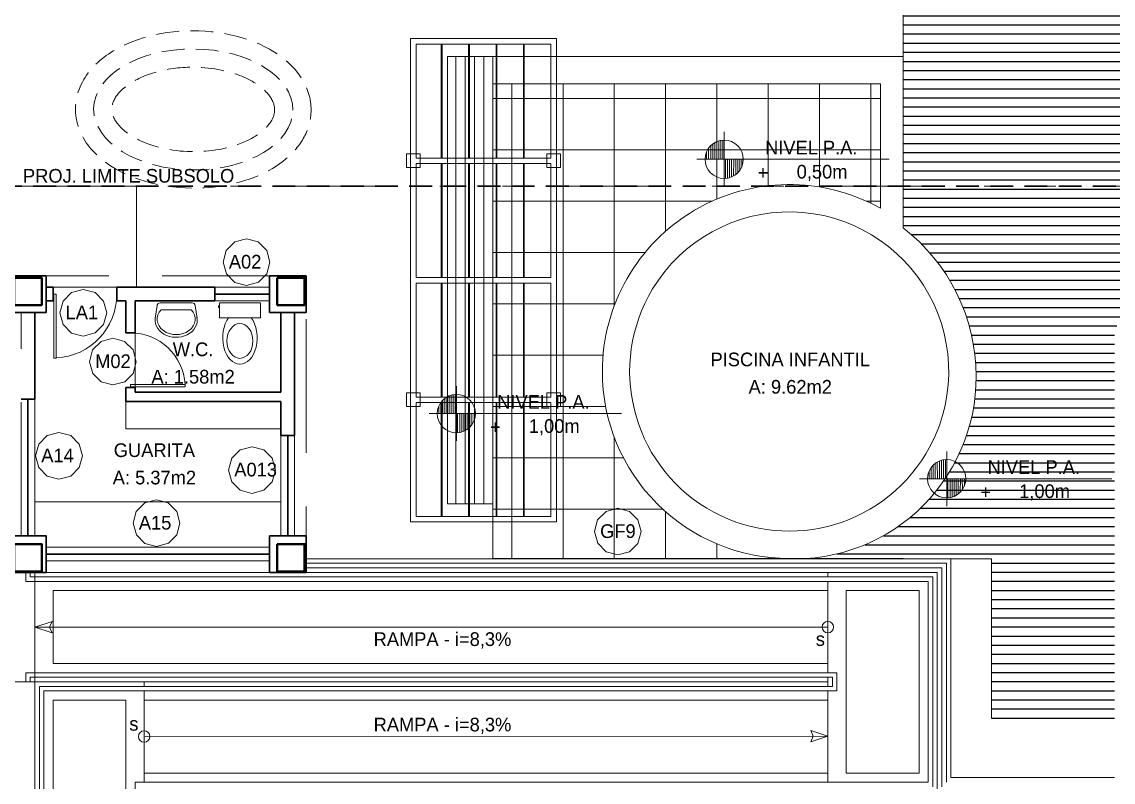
# Model space of a CAD drawing. Header units: metres. Extents: x -4.2 to 85, y -21.1 to 42.
# Drawn here: x 18.8 to 30.77, y -4.52 to 3.81 of the extents above; entities that cross this region are included whole.
import ezdxf
from ezdxf.enums import TextEntityAlignment as Align

# ---------------------------------------------------------------- set-up
doc = ezdxf.new("R2010")
doc.units = ezdxf.units.M
doc.header["$MEASUREMENT"] = 0
for name, pattern in [('175_51COM_R00---$0$XREF ÁREAS COMUNS LILAC$0$HIDDEN', [0.375, 0.25, -0.125]), ('DGN Style 3', [2.05184224, 1.4656016, -0.5862406400000002]), ('DGN Style 6', [2.787574243200001, 0.0014656016, -0.5862406400000002, 1.02592112, -0.5862406400000002, 0.0014656016, -0.5862406400000002]), ('HIDDEN', [0.375, 0.25, -0.125])]:
    doc.linetypes.add(name, pattern=pattern)
for name, color, linetype, lineweight in [('13 - Escadas', 7, 'Continuous', 0), ('175_51COM_R00---$0$57 - Altimetria de Terrenos', 240, 'Continuous', 13), ('19 - Estrutura Metálica', 7, 'Continuous', 0), ('31 - Pisos', 7, 'Continuous', 0), ('7 - Alvenaria', 7, 'Continuous', 0), ('Level 1', 7, 'Continuous', 0), ('Level 11-1', 7, 'Continuous', 0), ('Level 3-1', 7, 'Continuous', 0), ('Level 44', 7, 'Continuous', 0), ('Level 59', 7, 'Continuous', 0), ('Level 7-1', 7, 'Continuous', 0), ('Level 8-1', 7, 'Continuous', 0), ('Level 9-1', 7, 'Continuous', 0), ('PSG-CTA', 7, 'Continuous', 0), ('PSG-HTC-SOL', 7, 'Continuous', 0)]:
    doc.layers.add(name, color=color, linetype=linetype, lineweight=lineweight)
for name, color, linetype in [('PSG-HTC', 8, 'Continuous'), ('PSG-MORROTE', 104, 'HIDDEN'), ('PSG-PERGOLADO', 8, 'Continuous'), ('PSG-PRG', 21, 'Continuous')]:
    doc.layers.add(name, color=color, linetype=linetype)
doc.styles.add('Style-INTL_ENGINEERING', font='INTL_ENGINEERING.shx')

# ---------------------------------------------------------------- blocks, each defined once
blk = doc.blocks.new('*U18')
at = {"layer": 'Level 44', "color": 4, "linetype": 'Continuous', "lineweight": 0, "flags": 128}
blk.add_lwpolyline([(0.00342402953992, 4.5175079247e-06), (0.0029446754389492, 0.0017176200020368), (0.0017181987682027, 0.0029605016030465), (1.0204627154e-06, 0.0034159114983433), (-0.0017125004330189, 0.0029589146528894), (-0.0029596023220838, 0.0017189400095436), (-0.0034150125225658, 1.7617040606e-06), (-0.0029356584215949, -0.0017113407900515), (-0.0017226794182625, -0.0029500021030102), (-5.5011127753e-06, -0.0034054119983071), (0.0017257377384284, -0.0029391374683048), (0.0029462626942913, -0.0017130791991891)], close=True, dxfattribs=at)
at = {"layer": 'Level 44', "color": 4, "linetype": 'Continuous', "lineweight": 0, "style": 'Style-INTL_ENGINEERING'}
blk.add_text('M02', height=0.0019994343998049, rotation=359.9998773636248, dxfattribs=at).set_placement((-0.0025900129914665, -0.0009299638178749999))
blk = doc.blocks.new('*U19')
at = {"layer": 'Level 44', "color": 4, "linetype": 'Continuous', "lineweight": 0, "flags": 128}
blk.add_lwpolyline([(0.003424127586409, 4.566966886e-06), (0.0029447734854381, 0.0017176694609981), (0.0017182968146917, 0.0029605510620078), (1.1185092044e-06, 0.0034159609573047), (-0.0017124023865299, 0.0029589641118508), (-0.0029595042755947, 0.001718989468505), (-0.0034149144760767, 1.8111630219e-06), (-0.0029355603751058, -0.0017112913310901), (-0.0017225813717736, -0.0029499526440489), (-5.4030662863e-06, -0.0034053625393458), (0.0017258357849174, -0.0029390880093435), (0.0029463607407804, -0.0017130297402277)], close=True, dxfattribs=at)
at = {"layer": 'Level 44', "color": 4, "linetype": 'Continuous', "lineweight": 0, "style": 'Style-INTL_ENGINEERING'}
blk.add_text('LA1', height=0.0019994343998049, rotation=359.9998773636248, dxfattribs=at).set_placement((-0.0025900129914666, -0.0009299638178749999))
blk = doc.blocks.new('*U20')
at = {"layer": 'Level 44', "color": 4, "linetype": 'Continuous', "lineweight": 0, "flags": 128}
blk.add_lwpolyline([(0.0034240865978782, 4.5570794616e-06), (0.0029447324969073, 0.0017176595735736), (0.0017182558261608, 0.0029605411745833), (1.0775206735e-06, 0.0034159510698802), (-0.0017124433750608, 0.0029589542244263), (-0.0029595452641256, 0.0017189795810805), (-0.0034149554646076, 1.8012755975e-06), (-0.0029356013636367, -0.0017113012185146), (-0.0017226223603044, -0.0029499625314734), (-5.4440548172e-06, -0.0034053724267703), (0.0017257947963865, -0.002939097896768), (0.0029463197522495, -0.0017130396276522)], close=True, dxfattribs=at)
at = {"layer": 'Level 44', "color": 4, "linetype": 'Continuous', "lineweight": 0, "style": 'Style-INTL_ENGINEERING'}
blk.add_text('A14', height=0.0019994343998049, rotation=359.9998773636248, dxfattribs=at).set_placement((-0.0025900129914664, -0.0009299638178749999))
blk = doc.blocks.new('*U21')
at = {"layer": 'Level 44', "color": 4, "linetype": 'Continuous', "lineweight": 0, "flags": 128}
blk.add_lwpolyline([(0.0034240769417158, 4.5494947296e-06), (0.0029447228407449, 0.0017176519888416), (0.0017182461699984, 0.0029605335898513), (1.0678645111e-06, 0.0034159434851482), (-0.0017124530312232, 0.0029589466396943), (-0.002959554920288, 0.0017189719963485), (-0.00341496512077, 1.7936908655e-06), (-0.0029356110197992, -0.0017113088032466), (-0.0017226320164669, -0.0029499701162054), (-5.4537109795e-06, -0.0034053800115023), (0.0017257851402241, -0.0029391054815), (0.002946310096087, -0.0017130472123842)], close=True, dxfattribs=at)
at = {"layer": 'Level 44', "color": 4, "linetype": 'Continuous', "lineweight": 0, "style": 'Style-INTL_ENGINEERING'}
blk.add_text('A15', height=0.0019994343998049, rotation=359.9998773636248, dxfattribs=at).set_placement((-0.0025900129914666, -0.0009299638178749999))
blk = doc.blocks.new('*U22')
at = {"layer": 'Level 44', "color": 4, "linetype": 'Continuous', "lineweight": 0, "flags": 128}
blk.add_lwpolyline([(0.0034240727622999, 4.5198185894e-06), (0.0029447186613291, 0.0017176223127014), (0.0017182419905826, 0.0029605039137111), (1.0636850953e-06, 0.003415913809008), (-0.001712457210639, 0.0029589169635541), (-0.0029595590997038, 0.0017189423202083), (-0.0034149693001859, 1.7640147252e-06), (-0.002935615199215, -0.0017113384793868), (-0.0017226361958826, -0.0029499997923456), (-5.4578903954e-06, -0.0034054096876425), (0.0017257809608083, -0.0029391351576402), (0.0029463059166712, -0.0017130768885244)], close=True, dxfattribs=at)
at = {"layer": 'Level 44', "color": 4, "linetype": 'Continuous', "lineweight": 0, "style": 'Style-INTL_ENGINEERING'}
blk.add_text('A013', height=0.0019994343998049, rotation=359.9998773636248, dxfattribs=at).set_placement((-0.0025900129914666, -0.0009299638178749999))
blk = doc.blocks.new('*U25')
at = {"layer": 'Level 44', "color": 4, "linetype": 'Continuous', "lineweight": 0, "flags": 128}
blk.add_lwpolyline([(0.0034240799736874, 4.5828819366e-06), (0.0029447258727166, 0.0017176853760486), (0.0017182492019701, 0.0029605669770583), (1.0708964828e-06, 0.0034159768723552), (-0.0017124499992515, 0.0029589800269013), (-0.0029595518883164, 0.0017190053835555), (-0.0034149620887983, 1.8270780725e-06), (-0.0029356079878275, -0.0017112754160396), (-0.0017226289844952, -0.0029499367289984), (-5.4506790079e-06, -0.0034053466242953), (0.0017257881721958, -0.0029390720942929), (0.0029463131280587, -0.0017130138251772)], close=True, dxfattribs=at)
at = {"layer": 'Level 44', "color": 4, "linetype": 'Continuous', "lineweight": 0, "style": 'Style-INTL_ENGINEERING'}
blk.add_text('A02', height=0.0019994327998049, rotation=359.9998773636248, dxfattribs=at).set_placement((-0.0025900129914666, -0.0009299638178749999))
blk = doc.blocks.new('*U374')
at = {"layer": 'Level 44', "color": 4, "linetype": 'Continuous', "lineweight": 0, "flags": 128}
blk.add_lwpolyline([(0.0034241923990344, 4.527556412e-06), (0.0029448382980634, 0.0017176300505241), (0.001718361627317, 0.0029605116515338), (1.1833218296e-06, 0.0034159215468307), (-0.0017123375739047, 0.0029589247013768), (-0.0029594394629695, 0.001718950058031), (-0.0034148496634515, 1.7717525479e-06), (-0.0029354955624806, -0.0017113307415641), (-0.0017225165591483, -0.0029499920545229), (-5.338253661e-06, -0.0034054019498198), (0.0017259005975426, -0.0029391274198175), (0.0029464255534056, -0.0017130691507017)], close=True, dxfattribs=at)
at = {"layer": 'Level 44', "color": 4, "linetype": 'Continuous', "lineweight": 0, "style": 'Style-INTL_ENGINEERING'}
blk.add_text('GF9', height=0.0019994327998049, rotation=359.9998773636248, dxfattribs=at).set_placement((-0.0025900129914666, -0.0009299638178749999))
blk = doc.blocks.new('*U410')
at = {"layer": '13 - Escadas', "color": 131, "linetype": 'Continuous', "lineweight": 13}
for p, q in [((-0.7542868764305517, -0.300077763603626), (-0.7544570323801345, 0.3000731199072235)), ((-0.9266345509201308, -4.17822809538e-05), (-0.9255422247993365, 0.1207475179296242)), ((-0.9028120542008686, -0.0002665511032443), (-0.9029180068361456, 0.1486797134311959)), ((-0.8806663054292407, -0.0005227005829038), (-0.8804533014923556, 0.1672158168279059)), ((-0.8578561152989259, -0.0004309390545369), (-0.8579257661671775, 0.1823983785515915)), ((-0.8350459480574947, -0.0003391775261696), (-0.8356519312112773, 0.1932150920133058)), ((-0.8129001992858668, -0.0005953270058292), (-0.8129673781548483, 0.200013891109958)), ((-0.7904379430524635, 0.0001608529923396), (-0.7902828250984228, 0.2068126673177284)), ((-0.768292171391945, -9.52964873195e-05), (-0.7681998834192925, 0.2099100366222113)), ((-0.9477679702139348, -0.0001021402630697), (-0.9479465721610117, 0.0810780181279944)), ((-0.5614617551194776, -0.081430572832423), (-0.560975938596755, 9.75194555495e-05)), ((-1.055111814630571, -0.0004353108310191), (1.05511597399823, -0.0006175542466509)), ((-0.7419042658772526, -0.2089337314981536), (-0.7411161558885447, -0.0002572353282266)), ((-0.7184610837122705, -0.20681731101413), (-0.7183059886471135, -0.0001654737998598)), ((-0.696093038117617, -0.2010308642841885), (-0.6961602169866019, -0.0004216461684012)), ((-0.6734398886074402, -0.1925553172399064), (-0.6733500497451673, -0.0003298846400344)), ((-0.6511660536515365, -0.1817385808893093), (-0.6505398825037361, -0.0002381231116675)), ((-0.6286385183263655, -0.1665560191656241), (-0.6283941337321082, -0.0004942725913271)), ((-0.605857305520793, -0.1470076091799677), (-0.6055839436017934, -0.0004025110629597)), ((-0.5835496179082611, -0.1200877202673425), (-0.5844505243079894, -0.0003421530808438))]:
    blk.add_line(p, q, dxfattribs=at)
blk.add_circle((-0.7552928202998963, -0.0005192082304641), 0.2099999808892614, dxfattribs=at)
at = {"layer": '13 - Escadas', "color": 131, "linetype": 'Continuous', "lineweight": 13, "style": 'Style-INTL_ENGINEERING'}
for s, p in [('NIVEL P.A.', (0.707344752616848, 0.1273305076828781)), ('+', (-0.2689691015952889, -0.1464518308373366)), ('0,50m', (0.5974302569385906, -0.1366855346511588))]:
    blk.add_text(s, height=0.149994, rotation=0.0006833333333333, dxfattribs=at).set_placement(p, align=Align.MIDDLE_RIGHT)
blk = doc.blocks.new('*U409')
at = {"layer": '13 - Escadas', "color": 131, "linetype": 'Continuous', "lineweight": 13}
for p, q in [((-0.754291923581647, -0.3000766408276621), (-0.7544620795312298, 0.3000742426831874)), ((-0.9266395980712259, -4.06595049898e-05), (-0.9255472719504354, 0.1207486407055879)), ((-0.9028171013519709, -0.0002654283272804), (-0.9029230539872372, 0.1486808362071596)), ((-0.8806713525803359, -0.0005215778069399), (-0.8804583486434508, 0.1672169396038698)), ((-0.8578611624500211, -0.000429816278573), (-0.8579308133182763, 0.1823995013275552)), ((-0.83505099520859, -0.0003380547502059999), (-0.8356569783623797, 0.1932162147892697)), ((-0.8129052464369692, -0.0005942042298654), (-0.8129724253059436, 0.2000150138859218)), ((-0.7904429902035517, 0.0001619757683035), (-0.7902878722495217, 0.2068137900936918)), ((-0.7682972185430473, -9.41737113559e-05), (-0.7682049305703842, 0.209911159398175)), ((-0.9477730173650301, -0.0001010174871059), (-0.9479516193121073, 0.0810791409039583)), ((-0.5614668022705799, -0.0814294500564593), (-0.5609809857478539, 9.86422315135e-05)), ((-1.055116861781669, -0.0004341880550554), (1.055110926541949, -0.0006164314706869999)), ((-0.7419093130283514, -0.20893260872219), (-0.7411212030396399, -0.0002561125522629)), ((-0.7184661308633693, -0.2068161882381665), (-0.7183110357982088, -0.000164351023896)), ((-0.6960980852687157, -0.2010297415082248), (-0.6961652641377043, -0.0004205233924375)), ((-0.673444935758532, -0.1925541944639424), (-0.6733550968962732, -0.0003287618640705)), ((-0.6511711008026353, -0.1817374581133457), (-0.6505449296548278, -0.0002370003357036)), ((-0.6286435654774536, -0.1665548963896604), (-0.628399180883207, -0.000493149815363)), ((-0.6058623526718919, -0.147006486404004), (-0.6055889907528922, -0.0004013882869961)), ((-0.5835546650593529, -0.1200865974913785), (-0.5844555714590954, -0.0003410303048799))]:
    blk.add_line(p, q, dxfattribs=at)
blk.add_circle((-0.7552978676573617, -0.0005180853514053), 0.2099999808892614, dxfattribs=at)
at = {"layer": '13 - Escadas', "color": 131, "linetype": 'Continuous', "lineweight": 13, "style": 'Style-INTL_ENGINEERING'}
for s, p in [('NIVEL P.A.', (0.7073447526168551, 0.1273305076828783)), ('+', (-0.2689691015952889, -0.1464518308373365)), ('1,00m', (0.5974260398017889, -0.136686548923918))]:
    blk.add_text(s, height=0.149994, rotation=0.0006833333333333, dxfattribs=at).set_placement(p, align=Align.MIDDLE_RIGHT)
blk = doc.blocks.new('A$C587C7998')
at = {"layer": 'PSG-PERGOLADO', "color": 1, "linetype": 'Continuous', "lineweight": 13}
for points in [[(-1.433482630136254, 5.661189790631423), (0.1665173698638964, 5.661189790631423), (0.1665173698638968, 0.3611897906312317), (-1.433482630136253, 0.3611897906312317)], [(-1.373482630136109, 4.35118979063138), (0.1065173698637949, 4.35118979063138), (0.1065173698637688, 5.601189790631424), (-1.373482630136249, 5.601189790631424)], [(-1.477542190031638, 4.396189790631337), (-1.327542190031661, 4.396189790631337), (-1.327542190031661, 4.246189790631359), (-1.477542190031638, 4.246189790631359)], [(0.0624578099682114, 4.396049466554627), (0.2124578099683024, 4.396049466554627), (0.2124578099683024, 4.246049466554648), (0.0624578099682114, 4.246049466554648)], [(-1.373482630136052, 3.041189790631321), (0.1065173698638659, 3.041189790631321), (0.1065173698638264, 4.29118979063138), (-1.373482630136205, 4.29118979063138)], [(-1.373482630136052, 1.731189790631275), (0.1065173698638659, 1.731189790631275), (0.1065173698638375, 2.981189790631319), (-1.373482630136194, 2.981189790631319)], [(-1.477542190031622, 1.77618979063123), (-1.327542190031645, 1.77618979063123), (-1.327542190031645, 1.626189790631253), (-1.477542190031622, 1.626189790631253)], [(0.0624578099682414, 1.776049466554519), (0.2124578099683323, 1.776049466554519), (0.2124578099683323, 1.626049466554542), (0.0624578099682414, 1.626049466554542)], [(-1.373482630136024, 0.4211897906312317), (0.1065173698638944, 0.4211897906312317), (0.1065173698638659, 1.671189790631275), (-1.373482630136166, 1.671189790631275)]]:
    blk.add_lwpolyline(points, close=True, dxfattribs=at)
at = {"layer": 'PSG-PRG', "color": 8, "flags": 128}
for points in [[(-1.075982630136053, 5.601189790631421), (-1.075982630136053, 4.35118979063138)], [(-1.070982630136057, 5.601189790631421), (-1.070982630136057, 4.35118979063138)], [(-0.775982630136042, 5.601189790631423), (-0.775982630136042, 4.35118979063138)], [(-0.7709826301360465, 5.601189790631423), (-0.7709826301360465, 4.35118979063138)], [(-0.4759826301360306, 5.601189790631424), (-0.4759826301360306, 4.35118979063138)], [(-0.4709826301360352, 5.601189790631424), (-0.4709826301360352, 4.35118979063138)], [(-0.1759826301359624, 5.601189790631425), (-0.1759826301359624, 4.35118979063138)], [(-0.1709826301359669, 5.601189790631425), (-0.1709826301359669, 4.35118979063138)], [(-1.075982630136223, 4.29118979063138), (-1.075982630136223, 3.041189790631349)], [(-1.070982630136228, 4.29118979063138), (-1.070982630136228, 3.041189790631349)], [(-0.7759826301362125, 4.29118979063138), (-0.7759826301362125, 3.041189790631349)], [(-0.7709826301362172, 4.29118979063138), (-0.7709826301362172, 3.041189790631349)], [(-0.4759826301362012, 4.29118979063138), (-0.4759826301362012, 3.041189790631349)], [(-0.4709826301362057, 4.29118979063138), (-0.4709826301362057, 3.041189790631349)], [(-0.1759826301361329, 4.29118979063138), (-0.1759826301361329, 3.041189790631349)], [(-0.1709826301361375, 4.29118979063138), (-0.1709826301361375, 3.041189790631349)], [(-1.075982630136223, 2.981189790631304), (-1.075982630136223, 1.731189790631275)], [(-1.070982630136228, 2.981189790631304), (-1.070982630136228, 1.731189790631275)], [(-0.7759826301362125, 2.981189790631304), (-0.7759826301362125, 1.731189790631275)], [(-0.7709826301362172, 2.981189790631304), (-0.7709826301362172, 1.731189790631275)], [(-0.4759826301362012, 2.981189790631304), (-0.4759826301362012, 1.731189790631275)], [(-0.4709826301362057, 2.981189790631304), (-0.4709826301362057, 1.731189790631275)], [(-0.1759826301361329, 2.981189790631304), (-0.1759826301361329, 1.731189790631275)], [(-0.1709826301361375, 2.981189790631304), (-0.1709826301361375, 1.731189790631275)], [(-1.075982630136053, 1.671189790631275), (-1.075982630136053, 0.4211897906312318)], [(-1.070982630136057, 1.671189790631275), (-1.070982630136057, 0.4211897906312318)], [(-0.775982630136042, 1.671189790631275), (-0.775982630136042, 0.4211897906312318)], [(-0.7709826301360465, 1.671189790631275), (-0.7709826301360465, 0.4211897906312318)], [(-0.4759826301360306, 1.671189790631275), (-0.4759826301360306, 0.4211897906312317)], [(-0.4709826301360352, 1.671189790631275), (-0.4709826301360352, 0.4211897906312317)], [(-0.1759826301359624, 1.671189790631275), (-0.1759826301359624, 0.4211897906312317)], [(-0.1709826301359669, 1.671189790631275), (-0.1709826301359669, 0.4211897906312317)]]:
    blk.add_lwpolyline(points, dxfattribs=at)
blk = doc.blocks.new('P70D')
at = {"layer": 'Level 1', "color": 7, "linetype": 'Continuous', "lineweight": 13}
for p, q in [((0.035, 0.775), (0.01, 0.775)), ((0.01, 0.775), (0.01, 0.075)), ((0.035, 0.075), (0.035, 0.775)), ((0.01, 0.075), (0.035, 0.075))]:
    blk.add_line(p, q, dxfattribs=at)
blk.add_arc((-3.2738747819e-06, 0.0750046478628432), 0.7000000000000001, 0, 87.13401666666668, dxfattribs=at)
at = {"layer": 'Level 7-1', "color": 7, "linetype": 'Continuous', "lineweight": 30}
for p, q in [((0, 0), (0, 0.15)), ((0.7000000000000001, 0), (0.7000000000000001, 0.15))]:
    blk.add_line(p, q, dxfattribs=at)
blk = doc.blocks.new('*U501')
at = {"layer": 'Level 1', "color": 7, "linetype": 'Continuous', "lineweight": 13, "ltscale": 1.5}
for p, q in [((-0.274999303567613, -0.2900038003682557), (-0.274999303567613, -0.2650038003682571)), ((-0.274999303567613, -0.2650038003682571), (0.3250006964323866, -0.2650038003682571)), ((0.3250006964323866, -0.2900038003682557), (-0.274999303567613, -0.2900038003682557)), ((0.3250006964323866, -0.2650038003682571), (0.3250006964323866, -0.2900038003682557))]:
    blk.add_line(p, q, dxfattribs=at)
at = {"layer": 'Level 1', "color": 7, "linetype": 'Continuous', "lineweight": 13, "ltscale": 1.5, "extrusion": (0, 0, -1)}
blk.add_arc((0.2749961164069532, -0.3000027099620368), 0.6000000000000002, 90.00000000000001, 176.6558472222222, dxfattribs=at)
at = {"layer": 'Level 7-1', "color": 7, "linetype": 'Continuous', "lineweight": 30, "ltscale": 1.5}
for p, q in [((-0.3249993035676137, 0.2999961996317442), (-0.2249993035676141, 0.2999961996317442)), ((-0.3249993035676137, -0.3000038003682555), (-0.2249993035676141, -0.3000038003682555))]:
    blk.add_line(p, q, dxfattribs=at)
blk = doc.blocks.new('SANCXP')
at = {"layer": 'Level 9-1', "color": 172, "linetype": 'Continuous', "lineweight": 0}
for p, q in [((0.06, -0.4488000000000001), (0.06, 0.4488000000000001)), ((0.06, 0.4488000000000001), (0.3864, 0.4488000000000001)), ((0.3864, -0.4488000000000001), (0.3864, 0.4488000000000001)), ((0.06, -0.4488000000000001), (0.3864, -0.4488000000000001))]:
    blk.add_line(p, q, dxfattribs=at)
at = {"layer": 'Level 9-1', "color": 172, "linetype": 'Continuous', "lineweight": 0, "flags": 128}
blk.add_lwpolyline([(0.1252, -0.4682800000000001), (0.16008, -0.4682800000000001), (0.16008, -0.4492600000000001), (0.1252, -0.4492600000000001)], close=True, dxfattribs=at)
at = {"layer": 'Level 9-1', "color": 172, "linetype": 'Continuous', "lineweight": 0}
blk.add_ellipse((0.8250039999999857, -4.0000000041e-06), major_axis=(-0.5813999999999999, 0), ratio=0.6491228070175441, start_param=0.7160780488313635, end_param=5.567107064422751, dxfattribs=at)
blk.add_ellipse((0.8964, 0), major_axis=(-0.3810300005740191, 0), ratio=0.746922812651508, dxfattribs=at)
blk = doc.blocks.new('LAVGP')
at = {"layer": 'Level 9-1', "color": 172, "linetype": 'Continuous', "lineweight": 13}
for p, q in [((-0.2297432908108768, 0.1980030454420606), (-0.2104232908108768, 0.0594030454420606)), ((0.2288967091891232, 0.1980030454420606), (0.2095767091891232, 0.0585630454420606)), ((-0.1768232908108768, 0.0300030454420606), (0.1768167091891232, 0.0300030454420606)), ((-0.1659032908108768, 0.1056030454420606), (0.1642167091891232, 0.1056030454420606))]:
    blk.add_line(p, q, dxfattribs=at)
for centre, start, end in [((-0.176829635815416, 0.0636030455946526), 187.6403972222222, 269.9999888888888), ((0.1766364300384353, 0.0636030455946526), 269.9999972222222, 351.0850694444445)]:
    blk.add_arc(centre, 0.0336, start, end, dxfattribs=at)
at = {"layer": 'Level 9-1', "color": 172, "linetype": 'Continuous', "lineweight": 13, "extrusion": (0, 0, -1)}
for centre, major_axis, start_param, end_param in [((-0.0004232908108861, 0.2190030455946528), (-0.2310000000000001, 0), 6.12222818315995, 9.648165221244644), ((-0.0008432908108844, 0.2090070455946567), (-0.2079, 0), 5.629770590184465, 10.0781925323204)]:
    blk.add_ellipse(centre, major_axis=major_axis, ratio=0.8181818181818178, start_param=start_param, end_param=end_param, dxfattribs=at)
blk = doc.blocks.new('*U502')
at = {"layer": 'Level 7-1', "color": 7, "linetype": 'Continuous', "lineweight": 13, "ltscale": 1.5}
for p, q in [((0.3000006964323862, 0.0749961996317445), (-0.2999993035676152, 0.0749961996317445)), ((0.3000006964323862, -0.0750038003682558), (-0.2999993035676152, -0.0750038003682558))]:
    blk.add_line(p, q, dxfattribs=at)
at = {"layer": 'Level 7-1', "color": 7, "linetype": 'Continuous', "lineweight": 30, "ltscale": 1.5}
for p, q in [((-0.2999993035676152, 0.0749961996317445), (-0.2999993035676152, -0.0750038003682558)), ((0.3000006964323862, 0.0749961996317445), (0.3000006964323862, -0.0750038003682558))]:
    blk.add_line(p, q, dxfattribs=at)
at = {"layer": 'Level 7-1', "color": 7, "linetype": 'DGN Style 3', "lineweight": 30}
blk.add_line((0.3000006964323862, -3.8003682565e-06), (-0.2999993035676152, -3.8003682565e-06), dxfattribs=at)

msp = doc.modelspace()

# ---------------------------------------------------------------- hatches: boundary and pattern name
at = {"layer": 'PSG-HTC'}
h = msp.add_hatch(dxfattribs=at)
h.set_pattern_fill('_USER,_O', color=250, scale=0.1, pattern_type=0)
h.set_pattern_definition([(0, (28.46529482613718, -3.821736539639921), (0, 0.1), [])])
edge = h.paths.add_edge_path()
edge.add_line((32.46529482613718, 4.228263460360075), (28.46529482613718, 4.228263460359861))
edge.add_line((28.46529482613718, 4.228263460359861), (28.46529482613727, 1.553071141287254))
edge.add_arc((27.21529482613732, -0.0717365396398826), 2.049999999999915, -9.094947017729282e-13, 52.4281306803029, ccw=False)
edge.add_arc((27.2783525751305, -0.0877732092665085), 1.987006966170093, -57.93942577930801, 0.4624258888055124, ccw=False)
edge.add_arc((27.27405963595809, -0.0854191430577771), 1.991282199047687, 273.0534841474772, 302.12930322511716, ccw=False)
edge.add_line((27.38013151198135, -2.073874210028389), (29.43529482613717, -2.073874210028375))
edge.add_line((29.43529482613715, -2.073874210028375), (29.43529482613715, -3.821736539639921))
edge.add_line((29.43529482613715, -3.821736539639921), (30.78529482613723, -3.821736539639921))
edge.add_line((30.78529482613723, -3.821736539639921), (30.78529482613717, 0.4678571766936916))
edge.add_arc((37.28391219801944, -13.54646300022607), 15.44775704648899, 108.1755738174995, 114.8777507794639, ccw=False)
edge.add_line((32.46529487780467, 1.130530046330726), (32.46529482613718, 4.228263460360075))
at = {"layer": 'PSG-HTC', "lineweight": 13}
h = msp.add_hatch(dxfattribs=at)
h.set_pattern_fill('LINE', color=250, scale=0.8149999999999998, angle=90, style=0)
h.set_pattern_definition([(90, (23.96529482613801, 4.028263460360143), (0.101875, 0), [])])
h.paths.add_polyline_path([(23.46529482613807, 3.430705185153151), (23.96529482613801, 3.430705185153151), (23.96529482613735, -1.473874210028409), (23.46529482613735, -1.473874210028352)])
at = {"layer": 'PSG-HTC-SOL', "lineweight": 13}
h = msp.add_hatch(dxfattribs=at)
h.set_pattern_fill('NET', color=8, scale=4.5, style=0)
h.set_pattern_definition([(0, (-118.1411656606012, -0.9678700887504821), (0, 0.5625), []), (90, (-118.1411656606012, -0.9678700887504821), (-0.5625, 0), [])])
edge = h.paths.add_edge_path()
edge.add_line((28.21529482613718, 1.767816477176943), (28.21529482613724, 3.130705185153168))
edge.add_line((28.21529482613724, 3.130705185153168), (23.96529482613735, 3.130705185153168))
edge.add_line((23.96529482613735, 3.130705185153168), (23.96529482613735, -2.071736539640403))
edge.add_line((23.96529482613735, -2.071736539640404), (25.86457685537391, -2.071736539640376))
edge.add_line((25.86457685537391, -2.071736539640376), (27.22685312939064, -2.076141710866235))
edge.add_arc((27.22206453938949, -0.0205634846508076), 2.055583803858445, 154.2480141807355, 270.13347363630976, ccw=False)
edge.add_arc((27.21540317654908, -0.022080813014), 2.050247697315845, 60.810932001878825, 154.1289416479123, ccw=False)

# ---------------------------------------------------------------- linework, layer by layer
at = {"layer": '13 - Escadas', "color": 240, "linetype": 'Continuous', "lineweight": 0}
for p, q in [((18.93947818750573, -2.223879008453629), (18.93947818750573, -2.273879008453626)), ((18.93947833216344, -2.22387421002838), (28.8394784685812, -2.22387421002838)), ((27.63947846858119, -2.22387421002838), (27.63947846858119, -2.273874210028381)), ((18.93947847621081, -2.323879008453626), (18.93947846613972, -3.323879008453626)), ((27.63947846858119, -2.323874210028382), (27.6394784585101, -3.323874210028382)), ((27.63947846858119, -2.823874210028382), (18.93947847621081, -2.823874210028382)), ((18.93947846613972, -3.373874210028382), (18.93947846613972, -3.423874210028383)), ((18.93947847132784, -3.423874210028383), (27.6394784585101, -3.423874210028383)), ((20.13947847102267, -3.423874210028383), (20.13947847102267, -3.473874210028384)), ((27.6394784585101, -3.373873716544082), (27.6394784585101, -3.473874210028384)), ((20.13947847102267, -3.523874210028382), (20.13947847102267, -4.523873713187046)), ((27.6394784585101, -3.523874210028382), (27.6394784585101, -4.523873713187046)), ((20.13947847132786, -4.023944252143926), (27.63947860316782, -4.019467796868802))]:
    msp.add_line(p, q, dxfattribs=at)
at = {"layer": '13 - Escadas', "color": 240, "linetype": 'Continuous', "lineweight": 0, "ltscale": 0.6400000000000002, "flags": 128}
for points in [[(18.93947847621081, -2.823879008453626), (19.12826475386822, -2.76153059297464), (19.10194412091434, -2.823787483443709)], [(18.93947847621081, -2.823879008453626), (19.12826475386822, -2.886227423932616), (19.10194412091434, -2.823970533463544)], [(27.63947860316782, -4.019467796868802), (27.45069232520524, -3.957119381389812), (27.47701295846431, -4.019376271858881)], [(27.63947860316782, -4.019467796868802), (27.45069232520524, -4.081816212347789), (27.47701295846431, -4.01955932187872)]]:
    msp.add_lwpolyline(points, dxfattribs=at)
at = {"layer": '13 - Escadas', "color": 240, "linetype": 'Continuous', "lineweight": 0}
for centre in [(27.63947846842859, -2.823874210028378), (20.13947847117529, -4.023873713236795)]:
    msp.add_circle(centre, 0.0626063346337405, dxfattribs=at)
at = {"layer": '175_51COM_R00---$0$57 - Altimetria de Terrenos', "linetype": '175_51COM_R00---$0$XREF ÁREAS COMUNS LILAC$0$HIDDEN', "lineweight": 30}
msp.add_lwpolyline([(2.318777768582663, 30.20290094841529), (50.40491163222774, 30.20567916786233), (50.40491163222774, 33.52727369213331), (58.9377080432796, 33.62488916400744), (59.29696063808035, 2.009118507933649), (8.147638077485679, 2.008129167862321), (8.147638077485679, -3.052562995917803), (1.857899543870473, -3.047774165276706), (2.318777768582663, 30.20290094841529)], close=True, dxfattribs=at)
at = {"layer": '19 - Estrutura Metálica', "color": 5, "linetype": 'Continuous', "lineweight": 0}
for p, q in [((21.91447932676169, -2.123874210028382), (28.93947860835599, -2.123874210028382)), ((28.93947860835599, -2.123874210028382), (28.93947860835599, -4.523874122745447)), ((18.83947833216345, -2.22387421002838), (18.83947833216345, -2.323879008453626)), ((18.88947833216346, -2.22387421002838), (18.88947833216346, -2.273879008453626)), ((18.88947833216346, -2.273874210028381), (28.7894786138493, -2.273874210028381)), ((21.91447932676169, -2.173874210028383), (28.88947860835597, -2.173874210028383)), ((28.7894786138493, -2.273874210028381), (28.78947860683005, -4.573873713187047)), ((28.88947860835597, -2.173874210028383), (28.88947860835597, -4.573874122745444)), ((18.83947833216345, -2.323874210028382), (28.73947861415448, -2.323874210028382)), ((28.73947861415448, -2.323874210028382), (28.73947860713523, -4.523873713187046)), ((18.83947846613972, -3.323874210028382), (27.73947859309672, -3.323874210028382)), ((18.83947846613972, -3.423874210028383), (18.83947846613972, -3.323879008453626)), ((27.73947859309672, -3.323874210028382), (27.73947859462265, -3.523874210028382)), ((18.88947846613971, -3.373874210028382), (27.68947859309671, -3.373874210028382)), ((18.88947846613971, -3.423874210028383), (18.88947846613971, -3.373879008453627)), ((27.68947859309671, -3.373874210028382), (27.68947859401226, -3.473874210028384)), ((18.98947836146124, -3.473874210028384), (18.98947837916196, -5.773874213385417)), ((18.98947836146124, -3.473874210028384), (27.68947859401226, -3.473874210028384)), ((19.03947836146122, -3.523874210028382), (19.03947837733085, -5.723874213385417)), ((19.03947836146122, -3.523874210028382), (27.73947859462265, -3.523874210028382)), ((20.03947854701377, -4.523873713187046), (20.0394785485397, -4.723874706869715)), ((20.03947854701377, -4.523873713187046), (28.73947860713523, -4.523873713187046))]:
    msp.add_line(p, q, dxfattribs=at)
at = {"layer": '31 - Pisos', "color": 30, "linetype": 'Continuous', "lineweight": 13}
for p, q in [((28.46529482613718, 4.228263460359861), (28.4652948261373, 1.553071141287212)), ((28.4652948261373, 3.430705185153151), (23.96529482613735, 3.430705185153151)), ((23.96529482613735, 3.430705185153151), (23.96529482613738, -2.07173653964039)), ((28.2152948261373, 3.130705185153168), (23.96529482613735, 3.130705185153168)), ((28.21529482613712, 1.767816477176985), (28.21529482613718, 3.130705185153168)), ((20.05427058241207, 2.00836764742872, 8.950755939548701), (18.66447931730096, 2.008372941541452, 3.21508250485726)), ((20.05427058241207, 0.901125789902192, 8.950755939548701), (20.05427058241207, 2.008375909041468, 8.950755939548701)), ((23.96529482613738, -2.07173653964039), (28.46529482613732, -2.071736539640362)), ((23.96529482613729, -2.071736539640404), (28.46529482613724, -2.071736539640376)), ((28.98947860835597, -2.073874210028382), (29.43529482613715, -2.073874210028382)), ((29.43529482613715, -2.073874210028382), (29.43529482613715, -3.821736539639921)), ((18.93947836146123, -3.423874210028383), (18.93947818750573, -2.223879008453629)), ((16.0894769858067, -3.423872278732389), (18.93947836146123, -3.423874210028383)), ((29.43529482613715, -3.821736539639921), (30.78529482613723, -3.821736539639921))]:
    msp.add_line(p, q, dxfattribs=at)
at = {"layer": '31 - Pisos', "color": 30, "lineweight": 13}
msp.add_lwpolyline([(23.46529482613798, 3.430705185153151), (23.96529482613792, 3.430705185153151), (23.96529482613735, -1.473874210028409), (23.46529482613735, -1.473874210028352), (23.46529482613798, 3.430705185153151)], dxfattribs=at)
at = {"layer": '31 - Pisos', "color": 30, "linetype": 'Continuous', "lineweight": 13}
msp.add_lwpolyline([(28.21529482613718, 1.767816477176943, 0.5726845656393494), (25.16529482613734, -0.0217365396404645, 0.4142135623731033), (27.21529482613732, -2.071736539640369, 0.283039258281692)], format="xyb", dxfattribs=at)
msp.add_lwpolyline([(28.71348554712105, -0.9261283593502938, 1), (25.71710410515348, 0.8826552800694358, 1), (28.71348554712105, -0.9261283593502938)], format="xyb", close=True, dxfattribs=at)
for points in [[(27.63947860316782, -2.423803671855516), (19.13947832941622, -2.423874200589672), (19.13947832941622, -3.223874205735718), (27.63947860316782, -3.223803677001562)], [(28.63947860011598, -4.423874122745445), (27.83947846858121, -4.423874122745445), (27.83947846858121, -2.42387421002838), (28.63947860011598, -2.42387421002838)], [(19.93947847102268, -5.62387421338542), (19.13947847132786, -5.62387421338542), (19.13947847132786, -3.623874210028382), (19.93947847102268, -3.623874210028382)], [(27.63947860316782, -4.42394425471695), (20.13947847102267, -4.423873962502224), (20.13947847102267, -3.623873957356174), (27.63947860316782, -3.623944249570904)]]:
    msp.add_lwpolyline(points, close=True, dxfattribs=at)
for centre, radius, start, end in [((27.21529482613735, -0.0717365396399075), 2.049999999999924, 359.9999999999991, 52.42813068030134), ((27.27405963595805, -0.0854191430577558), 1.991282199047708, 264.4477289430061, 0.3936968843791382)]:
    msp.add_arc(centre, radius, start, end, dxfattribs=at)
at = {"layer": 'Level 11-1', "color": 7, "linetype": 'DGN Style 6', "lineweight": 0, "flags": 128}
msp.add_lwpolyline([(59.29963077120274, 2.009122001709037), (8.14789368236336, 2.009122001709037)], dxfattribs=at)
at = {"layer": 'Level 3-1', "color": 1, "linetype": 'Continuous', "lineweight": 40, "ltscale": 1.5, "flags": 128}
for points in [[(18.71447930773847, 1.005708157394128), (19.01447930773847, 1.005708157394128), (19.01447930773847, 0.7057081573941268), (18.71447930773847, 0.7057081573941268)], [(21.59947930773847, 1.005708157394128), (21.89947930794193, 1.005708157394128), (21.89947930794193, 0.7057081573941268), (21.59947930773847, 0.7057081573941268)], [(18.71447930773847, -1.914291842605873), (19.01447930773847, -1.914291842605873), (19.01447930773847, -2.214291842605874), (18.71447930773847, -2.214291842605874)], [(21.59947930773847, -1.914291842605873), (21.89947930794193, -1.914291842605873), (21.89947930794193, -2.214291842605874), (21.59947930773847, -2.214291842605874)]]:
    msp.add_lwpolyline(points, close=True, dxfattribs=at)
at = {"layer": 'Level 59', "color": 7, "linetype": 'Continuous', "lineweight": 0}
for p, q in [((21.91447931730096, -2.073874210028382), (28.98947860835597, -2.073874210028382)), ((28.98947860835597, -2.073874210028382), (28.98947860835597, -4.473874122745446)), ((21.91447931730096, -2.22387421002838), (28.83947860835596, -2.22387421002838)), ((28.83947860835596, -2.22387421002838), (28.83947860835596, -4.623874122745444)), ((30.78557000000001, -4.473874122745446), (28.98947861354412, -4.473874122745446))]:
    msp.add_line(p, q, dxfattribs=at)
at = {"layer": 'Level 7-1', "color": 7, "linetype": 'Continuous', "lineweight": 30, "ltscale": 1.5}
for p, q in [((19.06447931730094, 0.9011257899716192), (19.13947931730094, 0.9011257899716192)), ((19.83947931730094, 0.9011257899716192), (20.91447931730094, 0.9011257899716192)), ((19.06447931730094, 0.7511257899716179), (19.13947931730094, 0.7511257899716179)), ((19.83947931730094, 0.7511257899716179), (19.93947931730094, 0.7511257899716179)), ((19.93947931730094, 0.7511257899716179), (19.93947931730094, 0.4011257899716192)), ((20.03947931730094, 0.7511257899716179), (20.03947931730094, 0.3990401839248835)), ((20.03947931730094, 0.7511257899716179), (20.91447931730094, 0.7511257899716179)), ((18.93947931730094, 0.6261257899716182), (18.93947931730094, -0.3238742100283822)), ((21.63947931730094, 0.6261257899716182), (21.63947931730094, -0.2488742100283812)), ((21.78947931730094, 0.6261257899716182), (21.78947931730094, -0.7238742100283808)), ((19.93947931730094, -0.1988742100283822), (19.93947931730094, -0.3488742100283809)), ((20.03947931730094, -0.1988742100283822), (20.03947931730094, -0.2488742100283812)), ((18.78947931730094, -0.3238742100283822), (18.93947931730094, -0.3238742100283822)), ((18.86447931730094, -0.3238742100283822), (18.86447931730094, -1.823874210028382)), ((19.93947931730094, -0.3488742100283809), (21.63947931730094, -0.3488742100283809)), ((20.03947931730094, -0.2488742100283812), (21.63947931730094, -0.2488742100283812)), ((21.63947931730094, -0.3488742100283809), (21.63947931730094, -0.7238742100283808)), ((21.63947931730094, -0.7238742100283808), (21.78947931730094, -0.7238742100283808)), ((21.71447931730094, -0.7238742100283808), (21.71447931730094, -1.823874210028382)), ((19.06447931730094, -2.023874210028381), (21.51447931730094, -2.023874210028381))]:
    msp.add_line(p, q, dxfattribs=at)
at = {"layer": 'Level 7-1', "color": 7, "linetype": 'Continuous', "lineweight": 0, "ltscale": 1.5}
for p, q in [((19.13947931730094, 0.9011257899716192), (19.83947931730094, 0.9011257899716192)), ((20.03947931730094, -0.1988742100283822), (20.03947931730094, 0.3990401839248835))]:
    msp.add_line(p, q, dxfattribs=at)
at = {"layer": 'Level 7-1', "color": 7, "linetype": 'Continuous', "lineweight": 13, "ltscale": 1.5}
for p, q in [((18.93947931730094, -0.3238742100283822), (18.93947931730094, -1.823874210028382)), ((21.63947931730094, -0.7238742100283808), (21.63947931730094, -1.823874210028382)), ((21.78947931730094, -0.7238742100283808), (21.78947931730094, -1.823874210028382)), ((19.06447931730094, -1.948874210028382), (21.51447931730094, -1.948874210028382)), ((19.06447931730094, -2.09887421002838), (21.51447931730094, -2.09887421002838))]:
    msp.add_line(p, q, dxfattribs=at)
at = {"layer": 'Level 7-1', "color": 7, "linetype": 'Continuous', "lineweight": 13}
for p, q in [((18.78947846613971, -3.423874210028383), (18.93947846613972, -3.423874210028383)), ((18.93947836146123, -3.423874210028383), (18.93947862025817, -6.2164871150853))]:
    msp.add_line(p, q, dxfattribs=at)
at = {"layer": 'Level 7-1', "color": 7, "linetype": 'Continuous', "lineweight": 30, "ltscale": 1.5, "flags": 128}
for points in [[(18.66447931730094, 0.6261257899716182), (19.06447931730094, 0.6261257899716182), (19.06447931730094, 1.026125789971619), (18.66447931730094, 1.026125789971619)], [(21.51447931730094, 0.6261257899716182), (21.91447931730094, 0.6261257899716182), (21.91447931730094, 1.026125789971619), (21.51447931730094, 1.026125789971619)], [(18.66447931730094, -2.22387421002838), (19.06447931730094, -2.22387421002838), (19.06447931730094, -1.823874210028382), (18.66447931730094, -1.823874210028382)], [(21.51447931730094, -2.22387421002838), (21.91447931730094, -2.22387421002838), (21.91447931730094, -1.823874210028382), (21.51447931730094, -1.823874210028382)]]:
    msp.add_lwpolyline(points, close=True, dxfattribs=at)
at = {"layer": 'Level 8-1', "color": 7, "linetype": 'DGN Style 3', "lineweight": 0, "flags": 128}
for points in [[(12.96447931730094, -2.22387421002838), (21.91447931730094, -2.22387421002838), (21.91447931730094, 1.026125789971619), (12.96447931730094, 1.026125789971619)], [(18.78947932676169, -1.823874210028382), (18.78947932676169, 0.626125789971617), (18.66447932676169, 0.626125789971617), (18.66447932676169, 1.026125789971619), (19.06447932676167, 1.026125789971619), (19.06447932676167, 0.9011257899716192), (21.51447932676169, 0.9011257899716192), (21.51447932676169, 1.026125789971619), (21.91447932676169, 1.026125789971619), (21.91447932676169, 0.626125789971617), (21.7894793267617, 0.626125789971617), (21.7894793267617, -1.823874210028382), (21.91447932676169, -1.823874210028382), (21.91447932676169, -2.22387421002838), (21.51447932676169, -2.22387421002838), (21.51447932676169, -2.09887421002838), (19.06447932676167, -2.09887421002838), (19.06447932676167, -2.22387421002838), (18.66447932676169, -2.22387421002838), (18.66447932676169, -1.823874210028382)]]:
    msp.add_lwpolyline(points, close=True, dxfattribs=at)
at = {"layer": 'Level 9-1', "color": 172, "linetype": 'Continuous', "lineweight": 13, "ltscale": 1.5}
msp.add_line((21.63947931730094, -1.44887575365459), (18.93947931730094, -1.448872666402172), dxfattribs=at)
at = {"layer": 'Level 9-1', "color": 172, "linetype": 'Continuous', "lineweight": 13, "ltscale": 1.5, "flags": 128}
msp.add_lwpolyline([(19.93947931730094, -0.3488742100283809), (21.63947931730094, -0.3488742100283809), (21.63947931730094, -0.6488742100283815), (19.93947931730094, -0.6488742100283815)], close=True, dxfattribs=at)
at = {"layer": 'PSG-MORROTE', "lineweight": 13, "extrusion": (0, 0, -1)}
msp.add_ellipse((20.67752074740224, 2.851041659036816), major_axis=(1.092688449003236, -0.0061319517838042), ratio=0.6068711880047132, dxfattribs=at)
at = {"layer": 'PSG-MORROTE', "lineweight": 13}
for points, knots in [([(21.97020604724707, 2.843787364422915), (21.96963171662111, 2.741444022032503), (21.9421280168699, 2.639975294834947), (21.84520594415705, 2.458386168494421), (21.77659088185862, 2.377812152790788), (21.51388142517863, 2.156358458298591), (21.26707707873606, 2.056973687761164), (20.46688172344705, 1.926155577095947), (19.85896011236065, 2.06739165225985), (19.4541935603803, 2.53663656980192), (19.38801175040231, 2.687048259541022), (19.38187330719938, 2.999079908629461), (19.44262449919574, 3.152098987163746), (19.64424177881534, 3.398568874011253), (19.78324885121827, 3.49613467578829), (20.25645152068228, 3.708080898801021), (20.65470798415276, 3.748391934764491), (21.37571213345302, 3.619747352488325), (21.69936423947314, 3.454278788504049), (21.93201722488311, 3.08954659337683), (21.97089963184601, 2.967381271609661), (21.97020604724707, 2.843787364422915)], [0, 0, 0, 0, 0.3092955628439321, 0.3092955628439321, 0.6185911256878642, 0.6185911256878642, 1.298818004001526, 1.298818004001526, 2.654663312701781, 2.654663312701781, 3.126247848065721, 3.126247848065721, 3.597832383429662, 3.597832383429662, 4.069416918793603, 4.069416918793603, 4.989542276532061, 4.989542276532061, 5.909667634270521, 5.909667634270521, 6.283185307179585, 6.283185307179585, 6.283185307179585, 6.283185307179585]), ([(21.57021234556385, 2.846032050083117), (21.56998297352294, 2.805158900966823), (21.55828060764884, 2.762857670253858), (21.49693325109388, 2.667371650803978), (21.44610083558075, 2.615575887913699), (21.30380854394679, 2.521240971647195), (21.2128879311137, 2.479059794350767), (20.92504115770674, 2.392529835552984), (20.70121269291917, 2.374137652156683), (20.28586491732546, 2.424499785708611), (20.09634100144831, 2.493701518316775), (19.88737111397893, 2.638150149392906), (19.83369266778874, 2.702423565620243), (19.78154578391616, 2.813981183107138), (19.77826734690563, 2.860279723300045), (19.80762790519401, 2.964390218269166), (19.84526366575591, 3.025193299874295), (19.98536141172133, 3.144922269844293), (20.08681720664009, 3.201551214978741), (20.3302789055968, 3.283152704459929), (20.47169712244886, 3.30823930013566), (20.81602301953473, 3.320172003308904), (21.02066892106075, 3.287305962377239), (21.31914991049376, 3.173416607402522), (21.42469857852973, 3.102036129596434), (21.53873520264517, 2.975043274976464), (21.56205415943657, 2.921687896985169), (21.56966832550887, 2.864839170866154), (21.57026510229821, 2.855433081977317), (21.57021234556385, 2.846032050083117)], [0, 0, 0, 0, 0.3676005452292734, 0.3676005452292734, 0.7352010904585469, 0.7352010904585469, 1.10280163568782, 1.10280163568782, 1.75896691384874, 1.75896691384874, 2.415132192009661, 2.415132192009661, 2.861330021314556, 2.861330021314556, 3.307527850619451, 3.307527850619451, 3.753725679924348, 3.753725679924348, 4.199923509229244, 4.199923509229244, 4.646121338534138, 4.646121338534138, 5.266059993330862, 5.266059993330862, 5.779467918924941, 5.779467918924941, 6.198635314709168, 6.198635314709168, 6.283185307179585, 6.283185307179585, 6.283185307179585, 6.283185307179585])]:
    msp.add_open_spline(points, degree=3, knots=knots, dxfattribs=at)

# ---------------------------------------------------------------- block references
at = {"layer": '13 - Escadas', "color": 131, "linetype": 'Continuous', "lineweight": 13}
for name, p in [('*U410', (27.25702, 2.3053)), ('*U409', (24.31885, -0.4827300000000001)), ('*U409', (29.69818, -1.19711))]:
    msp.add_blockref(name, p, dxfattribs=at)
at = {"layer": 'Level 1', "color": 7, "linetype": 'Continuous', "lineweight": 30, "yscale": -1, "zscale": 0.6666666666666666}
msp.add_blockref('P70D', (19.13947862086855, 0.9011295903398739), dxfattribs=at)
at = {"layer": 'Level 44', "color": 4, "linetype": 'Continuous', "lineweight": 0, "xscale": 75.00000000731839, "yscale": 75.00000000731839, "zscale": 75.00000000731839, "rotation": 0.0008004141529982}
for name, p in [('*U25', (21.26229, 1.17639)), ('*U19', (19.47098, 0.6209500000000001)), ('*U18', (19.79578, 0.08563)), ('*U20', (19.20409, -0.94712)), ('*U22', (21.32195, -1.10219)), ('*U21', (20.27476, -1.68489)), ('*U374', (25.33543, -1.77723))]:
    msp.add_blockref(name, p, dxfattribs=at)
at = {"layer": 'Level 7-1', "color": 7, "linetype": 'Continuous', "lineweight": 30, "ltscale": 1.5}
for name, p in [('*U502', (21.21447862086855, 0.826129590339874)), ('*U501', (20.26447862086855, 0.101129590339875))]:
    msp.add_blockref(name, p, dxfattribs=at)
at = {"layer": 'Level 9-1', "color": 172, "linetype": 'Continuous', "lineweight": 13, "zscale": 0.6666666666666666, "rotation": 180}
msp.add_blockref('LAVGP', (20.48947862086855, 0.7611295903398749), dxfattribs=at)
at = {"layer": 'Level 9-1', "color": 172, "linetype": 'Continuous', "lineweight": 0, "xscale": 0.5, "yscale": 0.5, "zscale": 0.6666666666666666, "rotation": 270}
msp.add_blockref('SANCXP', (21.18947862086855, 0.7611295903398749), dxfattribs=at)
at = {"layer": 'PSG-CTA', "color": 11, "lineweight": 13, "xscale": -1}
msp.add_blockref('A$C587C7998', (23.22775263610606, -2.032774303068986), dxfattribs=at)

# ---------------------------------------------------------------- texts
at = {"layer": '7 - Alvenaria', "color": 2, "linetype": 'Continuous', "lineweight": 13, "char_height": 0.1499985, "attachment_point": 5, "line_spacing_factor": 1.20000600006, "style": 'Style-INTL_ENGINEERING'}
for s, insert in [('PROJ. LIMITE SUBSOLO\\P', (19.9684, 2.12227025)), ('W.C.\\PA: 1.58m2\\P', (20.67556, 0.07016025)), ('PISCINA INFANTIL\\PA: 9.62m2\\P', (27.22685, -0.04078975)), ('GUARITA\\PA: 5.37m2\\P', (20.25128, -1.03567975)), ('RAMPA - i=8,3%\\P', (23.41144, -2.969999749999999)), ('s\\P', (27.55671, -2.95632975)), ('RAMPA - i=8,3%\\P', (23.41144, -3.90642975)), ('s\\P', (20.02576, -3.885529749999999))]:
    msp.add_mtext(s, dxfattribs=dict(at, insert=insert))

doc.saveas('drawing.dxf')
